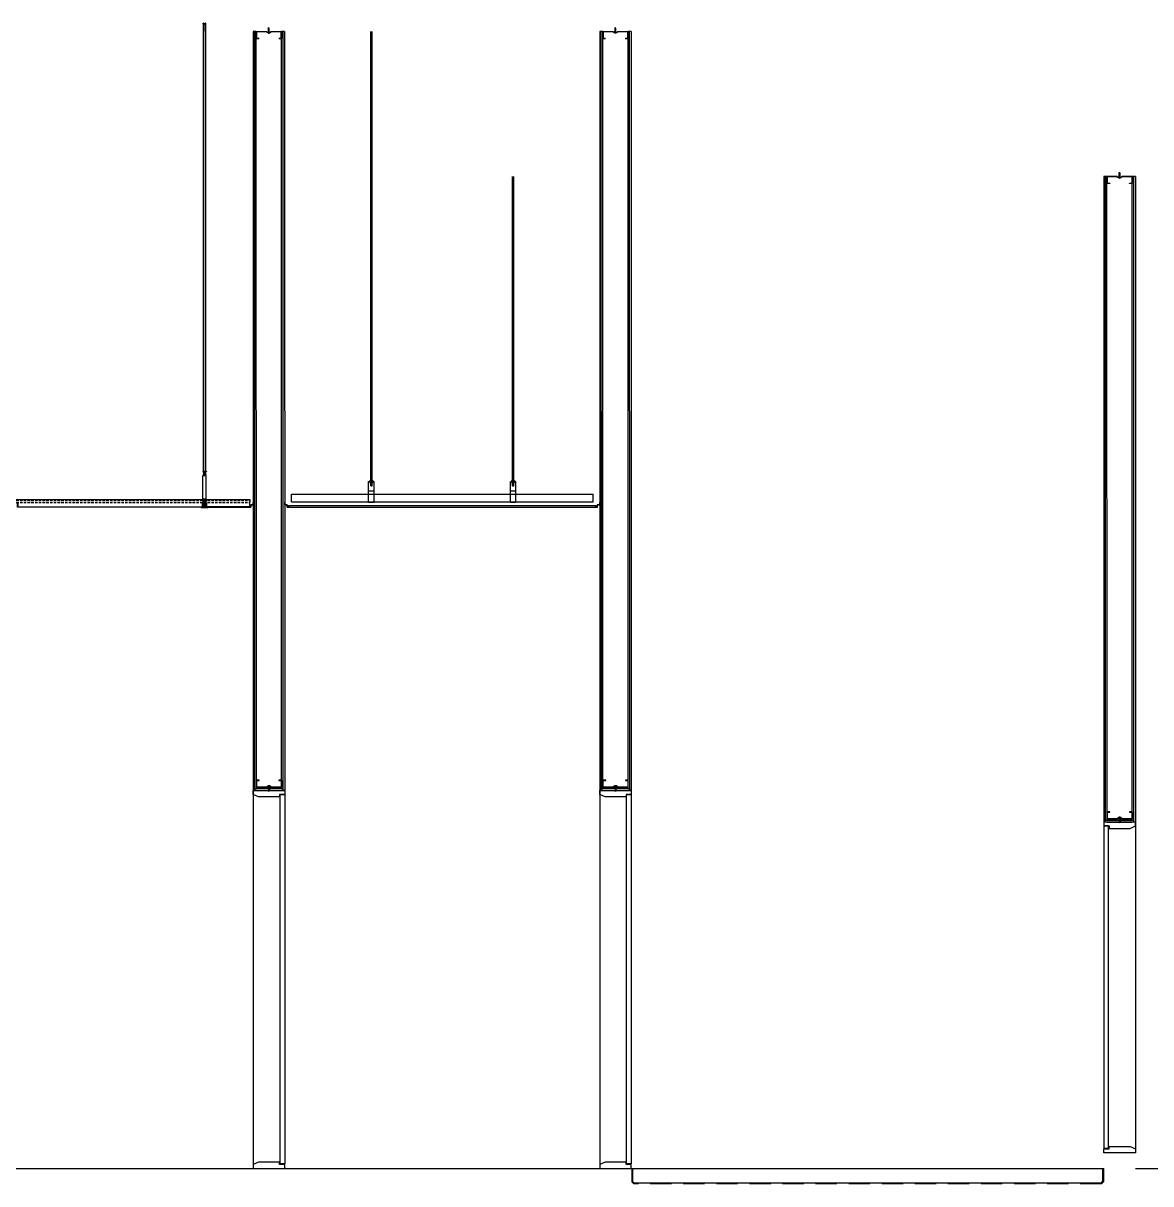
# Model space of a CAD drawing. Header units: millimetres. Extents: x 17311 to 801382, y -242618 to -104888.
# Drawn here: x 357001 to 364158, y -183826 to -176457 of the extents above; entities that cross this region are included whole.
import ezdxf

# ---------------------------------------------------------------- set-up
doc = ezdxf.new("R2010")
doc.units = ezdxf.units.MM
doc.header["$LTSCALE"] = 250
for name, pattern in [('A2', [8, 2, -2, 2, -2]), ('CENTER', [50.8, 31.75, -6.35, 6.35, -6.35]), ('CENTER2', [28.575, 19.05, -3.175, 3.175, -3.175]), ('HID', [2.8, 1.8, -1]), ('HIDDEN', [9.525, 6.35, -3.175])]:
    doc.linetypes.add(name, pattern=pattern)
for name, color, linetype in [('8입면선', 8, 'Continuous'), ('A-CEIL', 8, 'Continuous'), ('A-CEIL_EL', 8, 'Continuous'), ('A-DOOR', 4, 'Continuous'), ('A-ELE8', 8, 'Continuous'), ('A-FIN', 6, 'Continuous'), ('A-FIN-8', 8, 'Continuous'), ('A-WALL-D', 7, 'Continuous'), ('A-WP', 1, 'HID'), ('C-1', 252, 'Continuous'), ('C-HANGER', 8, 'Continuous'), ('C-HANGER-C', 8, 'Continuous'), ('C-sec', 252, 'Continuous'), ('C-STL4', 252, 'Continuous'), ('C-STL6', 8, 'Continuous'), ('C-T-BAR MAIN-', 252, 'Continuous'), ('C-삼성엔지니어링_CEILING', 252, 'Continuous'), ('C-압출', 252, 'Continuous'), ('GAGAM-DT', 7, 'Continuous'), ('ISL', 251, 'Continuous'), ('MO-S', 3, 'Continuous'), ('입면', 7, 'Continuous')]:
    doc.layers.add(name, color=color, linetype=linetype)
doc.layers.add('C-중심선', color=252, linetype='CENTER2', lineweight=20)

# ---------------------------------------------------------------- blocks, each defined once
blk = doc.blocks.new('usgh')
at = {"layer": 'C-STL4'}
blk.add_lwpolyline([(1763311, 329517), (1763311, 329599), (1763381, 329599), (1763381, 329517)], close=True, dxfattribs=at)
at = {"layer": 'C-압출', "color": 252, "linetype": 'Continuous', "lineweight": 40, "extrusion": (0, 0, -1)}
for p, q in [((1763325, 329599), (1763322, 329596)), ((1763322, 329596), (1763325, 329592)), ((1763325, 329592), (1763322, 329588)), ((1763322, 329588), (1763325, 329584)), ((1763325, 329584), (1763322, 329580)), ((1763322, 329580), (1763325, 329576)), ((1763325, 329576), (1763322, 329572)), ((1763322, 329572), (1763325, 329568)), ((1763325, 329568), (1763322, 329565)), ((1763322, 329565), (1763325, 329561)), ((1763325, 329561), (1763322, 329557)), ((1763322, 329557), (1763325, 329553)), ((1763325, 329553), (1763322, 329549)), ((1763322, 329549), (1763325, 329545)), ((1763325, 329545), (1763322, 329541)), ((1763322, 329541), (1763325, 329538)), ((1763325, 329538), (1763322, 329534)), ((1763364, 329596), (1763368, 329599)), ((1763368, 329592), (1763364, 329596)), ((1763364, 329588), (1763368, 329592)), ((1763368, 329584), (1763364, 329588)), ((1763364, 329580), (1763368, 329584)), ((1763368, 329576), (1763364, 329580)), ((1763364, 329572), (1763368, 329576)), ((1763368, 329568), (1763364, 329572)), ((1763364, 329565), (1763368, 329568)), ((1763368, 329561), (1763364, 329565)), ((1763364, 329557), (1763368, 329561)), ((1763368, 329553), (1763364, 329557)), ((1763364, 329549), (1763368, 329553)), ((1763368, 329545), (1763364, 329549)), ((1763364, 329541), (1763368, 329545)), ((1763368, 329538), (1763364, 329541)), ((1763364, 329534), (1763368, 329538)), ((1763325, 329522), (1763320, 329517)), ((1763322, 329534), (1763325, 329530)), ((1763325, 329530), (1763322, 329526)), ((1763322, 329526), (1763325, 329522)), ((1763363, 329517), (1763368, 329522)), ((1763368, 329530), (1763364, 329534)), ((1763364, 329526), (1763368, 329530)), ((1763368, 329522), (1763364, 329526))]:
    blk.add_line(p, q, dxfattribs=at)
at = {"layer": 'C-중심선'}
blk.add_line((1763346, 329623), (1763346, 329480), dxfattribs=at)
blk = doc.blocks.new('r6okghj')
at = {"layer": 'C-삼성엔지니어링_CEILING'}
for p, q in [((1770244, 316436), (1770234, 316431)), ((1770244, 316390), (1770234, 316396)), ((1770344, 316436), (1770244, 316436)), ((1770253, 316436), (1770264, 316431)), ((1770253, 316390), (1770264, 316396)), ((1770274, 316436), (1770264, 316431)), ((1770264, 316396), (1770264, 316431)), ((1770274, 316390), (1770264, 316396)), ((1770314, 316436), (1770324, 316431)), ((1770314, 316390), (1770324, 316396)), ((1770334, 316436), (1770324, 316431)), ((1770324, 316396), (1770324, 316431)), ((1770334, 316390), (1770324, 316396)), ((1770344, 316436), (1770354, 316431)), ((1770344, 316390), (1770354, 316396))]:
    blk.add_line(p, q, dxfattribs=at)
for points in [[(1770234, 316431), (1770234, 316396)], [(1770244, 316390), (1770344, 316390)], [(1770354, 316396), (1770354, 316431)]]:
    blk.add_lwpolyline(points, dxfattribs=at)
blk = doc.blocks.new('격자틀-1')
at = {"layer": 'C-HANGER'}
for p, q in [((-16.4, 230.4), (6.3, 230.4)), ((-16.4, 230.4), (-16.4, 228.9)), ((-16.4, 228.9), (6.3, 228.9)), ((6.3, 230.4), (6.3, 228.9))]:
    blk.add_line(p, q, dxfattribs=at)
at = {"layer": 'C-HANGER-C'}
for p, q in [((-16.1, 52.1), (-16.1, 202)), ((6, 202), (-16.1, 202)), ((6, 52.1), (6, 202)), ((6, 52.1), (-16.1, 52.1))]:
    blk.add_line(p, q, dxfattribs=at)
at = {"layer": 'C-STL6', "linetype": 'CENTER2', "ltscale": 20}
blk.add_line((-5, 52.7), (-5, -5), dxfattribs=at)
at = {"layer": 'C-T-BAR MAIN-'}
blk.add_lwpolyline([(-14.3, 41.1), (-14.3, 52.1), (4.2, 52.1), (4.2, 41.1), (2.2, 41.1), (2.2, 50.1), (-12.3, 50.1), (-12.3, 41.1), (-14.3, 41.1)], dxfattribs=at)
at = {"layer": 'C-삼성엔지니어링_CEILING'}
for p, q in [((-10.7, 220.3), (-2.2, 222)), ((-10.7, 220.3), (-9.9, 221.6)), ((-10.3, 222), (-9.9, 221.6)), ((-9.9, 221.6), (-7.6, 222)), ((-9.9, 221.6), (-7.6, 222)), ((-9.9, 219.4), (-0.2, 221.3)), ((-9.9, 219.4), (-0.2, 221.3)), ((-0.2, 221.3), (0.4, 222)), ((-0.2, 221.3), (1, 220.5)), ((-14, 202), (-14, 203.8)), ((-12.4, 210.8), (-13.9, 209.9)), ((-12.4, 203.8), (-13.9, 204.7)), ((2.3, 210.8), (-12.4, 210.8)), ((2.3, 203.8), (-12.4, 203.8)), ((-11.1, 210.8), (-9.5, 209.9)), ((-11.1, 203.8), (-9.5, 204.7)), ((-10.7, 218.1), (1, 220.5)), ((-10.7, 220.3), (-9.9, 219.4)), ((-10.7, 218.1), (-9.9, 219.4)), ((-10.7, 215.9), (1, 218.3)), ((-10.7, 218.1), (-9.9, 217.2)), ((-10.7, 215.9), (-9.9, 217.2)), ((-10.7, 213.7), (1, 216.1)), ((-10.7, 215.9), (-9.9, 215)), ((-10.7, 213.7), (-9.9, 215)), ((-10.7, 213.7), (-9.9, 212.8)), ((-10.4, 213.4), (-10.4, 210.8)), ((-9.9, 217.2), (-0.2, 219.1)), ((-9.9, 217.2), (-0.2, 219.1)), ((-9.9, 215), (-0.2, 216.9)), ((-9.9, 215), (-0.2, 216.9)), ((-9.9, 212.8), (-0.2, 214.7)), ((-9.9, 212.8), (-0.2, 214.7)), ((-8, 210.8), (-9.5, 209.9)), ((-9.5, 204.7), (-9.5, 209.9)), ((-8, 203.8), (-9.5, 204.7)), ((-2.1, 210.8), (-0.6, 209.9)), ((-2.1, 203.8), (-0.6, 204.7)), ((1, 210.8), (-0.6, 209.9)), ((-0.6, 204.7), (-0.6, 209.9)), ((1, 203.8), (-0.6, 204.7)), ((-0.2, 219.1), (1, 220.5)), ((-0.2, 219.1), (1, 218.3)), ((-0.2, 216.9), (1, 218.3)), ((-0.2, 216.9), (1, 216.1)), ((-0.2, 214.7), (1, 216.1)), ((0.3, 215.3), (0.3, 210.8)), ((0.3, 215.3), (0.3, 210.8)), ((2.3, 210.8), (3.8, 209.9)), ((2.3, 203.8), (3.8, 204.7)), ((3.9, 202), (3.9, 203.8))]:
    blk.add_line(p, q, dxfattribs=at)
for points in [[(3.9, 203.8), (-14, 203.8)], [(-13.9, 209.9), (-13.9, 204.7)], [(-12.4, 203.8), (2.3, 203.8)], [(3.8, 204.7), (3.8, 209.9)]]:
    blk.add_lwpolyline(points, dxfattribs=at)
at = {"layer": 'C-압출', "linetype": 'Continuous', "lineweight": 40, "extrusion": (0, 0, -1)}
for p, q in [((-25.1, 0.3), (-25.1, 2.2)), ((-24.8, 2.5), (-12.6, 2.5)), ((-10.1, 0), (-24.8, 0)), ((-12.3, 2.8), (-12.3, 28.3)), ((-10.1, 50), (-8.3, 50)), ((-9.8, 19.7), (-9.8, 18.9)), ((-9.8, 18.9), (-9.2, 18.3)), ((-9.2, 18.3), (-9.8, 17.6)), ((-9.8, 17.6), (-9.2, 17)), ((-9.2, 17), (-9.8, 16.4)), ((-9.8, 16.4), (-9.2, 15.8)), ((-9.2, 15.8), (-9.8, 15.1)), ((-9.8, 15.1), (-9.2, 14.5)), ((-9.2, 14.5), (-9.8, 13.9)), ((-9.8, 13.9), (-9.2, 13.2)), ((-9.2, 13.2), (-9.8, 12.6)), ((-9.8, 12.6), (-9.2, 12)), ((-9.2, 12), (-9.8, 11.4)), ((-9.8, 11.4), (-9.2, 10.8)), ((-9.2, 10.8), (-9.8, 10.1)), ((-9.8, 10.1), (-9.2, 9.5)), ((-9.2, 9.5), (-9.8, 8.9)), ((-9.8, 8.9), (-9.2, 8.2)), ((-9.2, 8.2), (-9.8, 7.6)), ((-9.8, 7.6), (-9.2, 7)), ((-9.2, 7), (-9.8, 6.4)), ((-9.8, 6.4), (-9.2, 5.8)), ((-9.2, 5.8), (-9.8, 5.1)), ((-9.8, 5.1), (-9.2, 4.5)), ((-9.2, 4.5), (-9.8, 3.9)), ((-9.8, 3.9), (-9.2, 3.2)), ((-9.2, 3.2), (-9.8, 2.6)), ((-9.8, 2.6), (-9.2, 2)), ((-9.2, 2), (-9.8, 1.4)), ((-9.8, 1.4), (-9.8, 0.6)), ((-9.8, 0.6), (-9.8, 0.3)), ((-0.6, 20), (-9.5, 20)), ((-8.1, 49.7), (-8.1, 49.5)), ((-2, 49), (-2, 49.7)), ((-1.7, 50), (0.1, 50)), ((-0.9, 17.6), (-0.3, 18.3)), ((-0.3, 17), (-0.9, 17.6)), ((-0.9, 16.4), (-0.3, 17)), ((-0.3, 15.8), (-0.9, 16.4)), ((-0.9, 15.1), (-0.3, 15.8)), ((-0.3, 14.5), (-0.9, 15.1)), ((-0.9, 13.9), (-0.3, 14.5)), ((-0.3, 13.2), (-0.9, 13.9)), ((-0.9, 12.6), (-0.3, 13.2)), ((-0.3, 12), (-0.9, 12.6)), ((-0.9, 11.4), (-0.3, 12)), ((-0.3, 10.8), (-0.9, 11.4)), ((-0.9, 10.1), (-0.3, 10.8)), ((-0.3, 9.5), (-0.9, 10.1)), ((-0.9, 8.9), (-0.3, 9.5)), ((-0.3, 8.2), (-0.9, 8.9)), ((-0.9, 7.6), (-0.3, 8.2)), ((-0.3, 7), (-0.9, 7.6)), ((-0.9, 6.4), (-0.3, 7)), ((-0.3, 5.8), (-0.9, 6.4)), ((-0.9, 5.1), (-0.3, 5.8)), ((-0.3, 4.5), (-0.9, 5.1)), ((-0.9, 3.9), (-0.3, 4.5)), ((-0.3, 3.2), (-0.9, 3.9)), ((-0.9, 2.6), (-0.3, 3.2)), ((-0.3, 2), (-0.9, 2.6)), ((-0.9, 1.4), (-0.3, 2)), ((-0.3, 0.8), (-0.9, 1.4)), ((-0.3, 18.3), (-0.3, 19.7)), ((-0.3, 0.3), (-0.3, 0.8)), ((14.7, 0), (0, 0)), ((2.2, 28.3), (2.2, 2.8)), ((2.5, 2.5), (14.7, 2.5)), ((14.9, 2.2), (14.9, 0.3))]:
    blk.add_line(p, q, dxfattribs=at)
at = {"layer": 'C-압출', "linetype": 'Continuous', "lineweight": 40}
for p, q in [((-12.3, 28.3), (-12.3, 49.7)), ((-12, 50), (-8.3, 50)), ((-9.3, 31.3), (-9.3, 44.7)), ((-9, 45), (-8.3, 45)), ((-9, 31), (-1.1, 31)), ((-8.1, 49.7), (-8.1, 45.3)), ((-2, 49.7), (-2, 45.3)), ((-1.7, 50), (1.9, 50)), ((-1.7, 45), (-1.1, 45)), ((-0.8, 31.3), (-0.8, 44.7)), ((2.2, 28.3), (2.2, 49.7))]:
    blk.add_line(p, q, dxfattribs=at)
at = {"layer": 'C-압출', "linetype": 'Continuous', "lineweight": 40, "extrusion": (0, 0, -1)}
for centre, start, end in [((24.8, 0.3), 270, 0), ((12.6, 2.8), 180, 270), ((10.1, 0.3), 180, 270), ((9.5, 19.7), 0, 90), ((8.3, 49.7), 90, 180), ((1.7, 49.7), 0, 90), ((0.6, 19.7), 90, 180), ((0, 0.3), 270, 0), ((-2.5, 2.8), 270, 0), ((-14.7, 2.2), 90, 180), ((-14.7, 0.3), 180, 270)]:
    blk.add_arc(centre, 0.3, start, end, dxfattribs=at)
at = {"layer": 'C-압출', "linetype": 'Continuous', "lineweight": 40}
for centre, start, end in [((-12, 49.7), 90, 180), ((-9, 44.7), 90, 180), ((-9, 31.3), 180, 270), ((-8.3, 49.7), 0, 90), ((-8.3, 45.3), 270, 0), ((-1.7, 45.3), 180, 270), ((-1.1, 44.7), 0, 90), ((-1.1, 31.3), 270, 0), ((1.9, 49.7), 0, 90)]:
    blk.add_arc(centre, 0.3, start, end, dxfattribs=at)
at = {"layer": 'C-압출'}
blk.add_arc((-1.7, 49.7), 0.3, 90, 180, dxfattribs=at)
at = {"layer": 'C-중심선', "linetype": 'CENTER', "lineweight": 5}
blk.add_line((-14.5, 25.5), (4.4, 25.5), dxfattribs=at)
at = {"layer": 'C-HANGER-C'}
for name, p, xscale, yscale, zscale in [('r6okghj', (-263370.1, -46847), 0.1487691112046762, 0.1487691112046762, 0.1487691112046762), ('usgh', (-176673.6, -32977.4), 0.1001893939418906, 0.1001893939418906, 0.1001893939418906)]:
    blk.add_blockref(name, p, dxfattribs=dict(at, xscale=xscale, yscale=yscale, zscale=zscale))
blk = doc.blocks.new('*U89')
at = {"layer": '8입면선', "color": 8}
for p, q in [((10, 0), (9.5, 4820)), ((190, 0), (189.5, 4820)), ((190, 10), (10, 10))]:
    blk.add_line(p, q, dxfattribs=at)
at = {"layer": 'A-WALL-D'}
for p, q in [((-0.5, 4820), (0, 0)), ((19.5, 4820), (-0.5, 4820)), ((20, 10), (19.5, 4820)), ((180, 10), (179.5, 4820)), ((199.5, 4820), (179.5, 4820)), ((199.5, 4820), (200, 0)), ((20, 0), (0, 0)), ((180, 20), (20, 20)), ((20, 0), (180, 0)), ((200, 0), (180, 0))]:
    blk.add_line(p, q, dxfattribs=at)
at = {"layer": 'GAGAM-DT', "color": 8}
for p, q in [((104.6, 4814.2), (94.6, 4814.2)), ((94.6, 4814.2), (94.6, 4810.7)), ((103.1, 4809.2), (96.1, 4809.2)), ((97.1, 4814.2), (97.1, 4845.6)), ((102.1, 4840.1), (97.1, 4845.6)), ((97.1, 4814.2), (97.1, 4809.2)), ((102.1, 4814.2), (102.1, 4840.1)), ((102.1, 4814.2), (102.1, 4809.2)), ((104.6, 4814.2), (104.6, 4810.7)), ((95.1, 25.8), (95.1, 29.3)), ((105.1, 25.8), (95.1, 25.8)), ((103.6, 30.8), (96.7, 30.8)), ((97.6, 25.8), (97.6, 30.8)), ((97.6, 25.8), (97.6, -5.6)), ((102.6, 25.8), (102.6, 30.8)), ((102.6, 25.8), (102.6, -0.1)), ((105.1, 25.8), (105.1, 29.3)), ((102.6, -0.1), (97.6, -5.6))]:
    blk.add_line(p, q, dxfattribs=at)
for centre, start, end in [((96.1, 4810.7), 180, 270), ((103.1, 4810.7), 270, 0), ((96.7, 29.3), 90, 180), ((103.6, 29.3), 0, 90)]:
    blk.add_arc(centre, 1.51, start, end, dxfattribs=at)
at = {"layer": '입면', "color": 6}
for p, q in [((19.5, 4775), (19.5, 4820)), ((19.5, 4820), (84.8, 4820)), ((84.2, 4818.8), (20.7, 4818.8)), ((20.7, 4818.8), (20.7, 4776.2)), ((89.2, 4813), (84.2, 4818.8)), ((84.8, 4820), (89.8, 4814.2)), ((109.7, 4813), (89.2, 4813)), ((89.8, 4814.2), (109.1, 4814.2)), ((109.1, 4814.2), (114.1, 4820)), ((114.7, 4818.8), (109.7, 4813)), ((114.1, 4820), (179.5, 4820)), ((178.3, 4818.8), (114.7, 4818.8)), ((178.3, 4776.2), (178.3, 4818.8)), ((179.5, 4820), (179.5, 4775)), ((37.3, 4775), (19.5, 4775)), ((20.7, 4776.2), (37.3, 4776.2)), ((37.3, 4776.2), (37.3, 4775)), ((161.6, 4775), (161.6, 4776.2)), ((161.6, 4776.2), (178.3, 4776.2)), ((179.5, 4775), (161.6, 4775)), ((37.8, 65), (20, 65)), ((20, 65), (20, 20)), ((20, 20), (85.3, 20)), ((21.2, 21.2), (21.2, 63.8)), ((21.2, 63.8), (37.8, 63.8)), ((84.8, 21.2), (21.2, 21.2)), ((37.8, 63.8), (37.8, 65)), ((89.8, 27), (84.8, 21.2)), ((85.3, 20), (90.3, 25.8)), ((110.2, 27), (89.8, 27)), ((90.3, 25.8), (109.7, 25.8)), ((109.7, 25.8), (114.7, 20)), ((115.2, 21.2), (110.2, 27)), ((114.7, 20), (180, 20)), ((178.8, 21.2), (115.2, 21.2)), ((180, 65), (162.2, 65)), ((162.2, 65), (162.2, 63.8)), ((162.2, 63.8), (178.8, 63.8)), ((178.8, 63.8), (178.8, 21.2)), ((180, 20), (180, 65))]:
    blk.add_line(p, q, dxfattribs=at)
blk = doc.blocks.new('*U90')
at = {"layer": '8입면선', "color": 8}
for p, q in [((10, 0), (9.6, 4100)), ((190, 0), (189.6, 4100)), ((190, 10), (10, 10))]:
    blk.add_line(p, q, dxfattribs=at)
at = {"layer": 'A-WALL-D'}
for p, q in [((-0.4, 4100), (0, 0)), ((19.6, 4100), (-0.4, 4100)), ((20, 10), (19.6, 4100)), ((180, 10), (179.6, 4100)), ((199.6, 4100), (179.6, 4100)), ((199.6, 4100), (200, 0)), ((20, 0), (0, 0)), ((180, 20), (20, 20)), ((20, 0), (180, 0)), ((200, 0), (180, 0))]:
    blk.add_line(p, q, dxfattribs=at)
at = {"layer": 'GAGAM-DT', "color": 8}
for p, q in [((104.7, 4094.2), (94.7, 4094.2)), ((94.7, 4094.2), (94.7, 4090.7)), ((103.2, 4089.2), (96.2, 4089.2)), ((97.2, 4094.2), (97.2, 4125.6)), ((102.2, 4120.1), (97.2, 4125.6)), ((97.2, 4094.2), (97.2, 4089.2)), ((102.2, 4094.2), (102.2, 4120.1)), ((102.2, 4094.2), (102.2, 4089.2)), ((104.7, 4094.2), (104.7, 4090.7)), ((95.1, 25.8), (95.1, 29.3)), ((105.1, 25.8), (95.1, 25.8)), ((103.6, 30.8), (96.7, 30.8)), ((97.6, 25.8), (97.6, 30.8)), ((97.6, 25.8), (97.6, -5.6)), ((102.6, 25.8), (102.6, 30.8)), ((102.6, 25.8), (102.6, -0.1)), ((105.1, 25.8), (105.1, 29.3)), ((102.6, -0.1), (97.6, -5.6))]:
    blk.add_line(p, q, dxfattribs=at)
for centre, start, end in [((96.2, 4090.7), 180, 270), ((103.2, 4090.7), 270, 0), ((96.7, 29.3), 90, 180), ((103.6, 29.3), 0, 90)]:
    blk.add_arc(centre, 1.51, start, end, dxfattribs=at)
at = {"layer": '입면', "color": 6}
for p, q in [((19.6, 4055), (19.6, 4100)), ((19.6, 4100), (84.9, 4100)), ((37.4, 4055), (19.6, 4055)), ((84.3, 4098.8), (20.8, 4098.8)), ((20.8, 4098.8), (20.8, 4056.2)), ((20.8, 4056.2), (37.4, 4056.2)), ((37.4, 4056.2), (37.4, 4055)), ((89.3, 4093), (84.3, 4098.8)), ((84.9, 4100), (89.9, 4094.2)), ((109.8, 4093), (89.3, 4093)), ((89.9, 4094.2), (109.2, 4094.2)), ((109.2, 4094.2), (114.2, 4100)), ((114.8, 4098.8), (109.8, 4093)), ((114.2, 4100), (179.6, 4100)), ((178.4, 4098.8), (114.8, 4098.8)), ((161.7, 4055), (161.7, 4056.2)), ((161.7, 4056.2), (178.4, 4056.2)), ((179.6, 4055), (161.7, 4055)), ((178.4, 4056.2), (178.4, 4098.8)), ((179.6, 4100), (179.6, 4055)), ((37.8, 65), (20, 65)), ((20, 65), (20, 20)), ((20, 20), (85.3, 20)), ((21.2, 21.2), (21.2, 63.8)), ((21.2, 63.8), (37.8, 63.8)), ((84.8, 21.2), (21.2, 21.2)), ((37.8, 63.8), (37.8, 65)), ((89.8, 27), (84.8, 21.2)), ((85.3, 20), (90.3, 25.8)), ((110.2, 27), (89.8, 27)), ((90.3, 25.8), (109.7, 25.8)), ((109.7, 25.8), (114.7, 20)), ((115.2, 21.2), (110.2, 27)), ((114.7, 20), (180, 20)), ((178.8, 21.2), (115.2, 21.2)), ((180, 65), (162.2, 65)), ((162.2, 65), (162.2, 63.8)), ((162.2, 63.8), (178.8, 63.8)), ((178.8, 63.8), (178.8, 21.2)), ((180, 20), (180, 65))]:
    blk.add_line(p, q, dxfattribs=at)

msp = doc.modelspace()

# ---------------------------------------------------------------- linework, layer by layer
at = {"layer": 'A-CEIL'}
for p, q in [((358683.8, -179519.5, 0), (360637.6, -179519.5, 0)), ((358683.8, -179529.5, 0), (360637.6, -179529.5, 0))]:
    msp.add_line(p, q, dxfattribs=at)
at = {"layer": 'A-CEIL_EL'}
for p, q in [((359206.2, -179393.7, 0), (359206.2, -176509.5, 0)), ((359215.2, -179393.7, 0), (359215.2, -176509.5, 0)), ((360106.2, -179393.7, 0), (360106.2, -177429.5, 0)), ((360115.2, -179393.7, 0), (360115.2, -177429.5, 0)), ((359193.2, -179497.7), (359193.2, -179366.5)), ((359193.2, -179366.5), (359228.2, -179366.5)), ((359193.2, -179367.7), (359228.2, -179367.7)), ((359197.2, -179365), (359224.1, -179365)), ((359197.2, -179365), (359197.2, -179366.5)), ((359197.2, -179367.7), (359197.2, -179369.2)), ((359197.2, -179369.2), (359224.1, -179369.2)), ((359201.1, -179360), (359220.2, -179360)), ((359201.1, -179360), (359201.1, -179365)), ((359201.1, -179369.2), (359201.1, -179374.2)), ((359201.1, -179374.2), (359220.2, -179374.2)), ((359206.2, -179393.7), (359206.2, -179374.2)), ((359215.2, -179393.7), (359215.2, -179374.2)), ((359220.2, -179360), (359220.2, -179365)), ((359220.2, -179369.2), (359220.2, -179374.2)), ((359224.1, -179365), (359224.1, -179366.5)), ((359224.1, -179367.7), (359224.1, -179369.2)), ((359228.2, -179497.7), (359228.2, -179366.5)), ((360093.2, -179497.7), (360093.2, -179366.5)), ((360093.2, -179366.5), (360128.2, -179366.5)), ((360093.2, -179367.7), (360128.2, -179367.7)), ((360097.2, -179365), (360124.1, -179365)), ((360097.2, -179365), (360097.2, -179366.5)), ((360097.2, -179367.7), (360097.2, -179369.2)), ((360097.2, -179369.2), (360124.1, -179369.2)), ((360101.1, -179360), (360120.2, -179360)), ((360101.1, -179360), (360101.1, -179365)), ((360101.1, -179369.2), (360101.1, -179374.2)), ((360101.1, -179374.2), (360120.2, -179374.2)), ((360106.2, -179393.7), (360106.2, -179374.2)), ((360115.2, -179393.7), (360115.2, -179374.2)), ((360120.2, -179360), (360120.2, -179365)), ((360120.2, -179369.2), (360120.2, -179374.2)), ((360124.1, -179365), (360124.1, -179366.5)), ((360124.1, -179367.7), (360124.1, -179369.2)), ((360128.2, -179497.7), (360128.2, -179366.5)), ((358703.7, -179446.5), (360617.7, -179446.5)), ((358703.7, -179496.5), (358703.7, -179446.5)), ((359193.2, -179426), (359228.2, -179426)), ((359193.2, -179446.5), (359228.2, -179446.5)), ((360093.2, -179426), (360128.2, -179426)), ((360093.2, -179446.5), (360128.2, -179446.5)), ((360617.7, -179496.5), (360617.7, -179446.5)), ((358703.7, -179496.5), (360617.7, -179496.5)), ((359193.2, -179496.5), (359228.2, -179496.5)), ((359193.2, -179497.7), (359228.2, -179497.7)), ((360093.2, -179496.5), (360128.2, -179496.5)), ((360093.2, -179497.7), (360128.2, -179497.7))]:
    msp.add_line(p, q, dxfattribs=at)
for centre in [(359210.7, -179382.1), (360110.7, -179382.1)]:
    msp.add_arc(centre, 12.4, 248.71498, 291.28502, dxfattribs=at)
at = {"layer": 'A-DOOR', "linetype": 'Continuous'}
for points in [[(358660.7, -181354.5), (358627.7, -181354.5), (358627.7, -181369.5), (358493.7, -181369.5), (358460.7, -181354.5), (358460.7, -181329.5), (358660.7, -181329.5)], [(358660.7, -183699.5), (358630.7, -183699.5), (358630.7, -181354.5), (358660.7, -181354.5)], [(360860.7, -181354.5), (360827.7, -181354.5), (360827.7, -181369.5), (360693.7, -181369.5), (360660.7, -181354.5), (360660.7, -181329.5), (360860.7, -181329.5)], [(360860.7, -183699.5), (360830.7, -183699.5), (360830.7, -181354.5), (360860.7, -181354.5)], [(363860.7, -181554.5), (363893.7, -181554.5), (363893.7, -181569.5), (364027.7, -181569.5), (364060.7, -181554.5), (364060.7, -181529.5), (363860.7, -181529.5)], [(363860.7, -183599.5), (363890.7, -183599.5), (363890.7, -181554.5), (363860.7, -181554.5)], [(363860.7, -183604.5), (363893.7, -183604.5), (363893.7, -183589.5), (364027.7, -183589.5), (364060.7, -183604.5), (364060.7, -183629.5), (363860.7, -183629.5)], [(358660.7, -183704.5), (358627.7, -183704.5), (358627.7, -183689.5), (358493.7, -183689.5), (358460.7, -183704.5), (358460.7, -183729.5), (358660.7, -183729.5)], [(360860.7, -183704.5), (360827.7, -183704.5), (360827.7, -183689.5), (360693.7, -183689.5), (360660.7, -183704.5), (360660.7, -183729.5), (360860.7, -183729.5)]]:
    msp.add_lwpolyline(points, close=True, dxfattribs=at)
at = {"layer": 'A-ELE8'}
for points in [[(358460.7, -181329.5), (358460.7, -183729.5)], [(360660.7, -181329.5), (360660.7, -183729.5)], [(364060.7, -181529.5), (364060.7, -183629.5)]]:
    msp.add_lwpolyline(points, dxfattribs=at)
at = {"layer": 'A-FIN'}
for p, q in [((297260.7, -183729.5), (358460.7, -183729.5)), ((358660.7, -183729.5), (360660.7, -183729.5)), ((360860.7, -183729.5), (363860.7, -183729.5)), ((364060.7, -183729.5), (370160.7, -183729.5))]:
    msp.add_line(p, q, dxfattribs=at)
at = {"layer": 'A-FIN-8'}
for p, q in [((360868.7, -183729.5), (360868.7, -183811.3)), ((363852.7, -183729.5), (363852.7, -183811.3)), ((363852.7, -183729.5), (363852.7, -183811.3)), ((360878.9, -183821.5), (360868.7, -183811.3)), ((363842.4, -183821.5), (360878.9, -183821.5)), ((363842.4, -183821.5), (363852.7, -183811.3))]:
    msp.add_line(p, q, dxfattribs=at)
at = {"layer": 'A-WP', "ltscale": 0.3}
for p, q in [((360863.7, -183729.5), (360863.7, -183814.3)), ((363857.7, -183729.5), (363857.7, -183814.3)), ((360875.8, -183826.5), (360863.7, -183814.3)), ((363845.5, -183826.5), (360875.8, -183826.5)), ((363845.5, -183826.5), (363857.7, -183814.3))]:
    msp.add_line(p, q, dxfattribs=at)
at = {"layer": 'C-1', "linetype": 'A2'}
for p, q in [((358143.1, -176462.3), (358142, -176459.5)), ((358143.1, -176462.3), (358142, -176459.5)), ((358146.9, -176466.7), (358142.6, -176456.9)), ((358146.9, -176466.7), (358142.6, -176456.9)), ((358148.2, -176457.2), (358142.6, -176458.4)), ((358148.2, -176457.2), (358142.6, -176458.4)), ((358143.1, -176462.3), (358144, -176462)), ((358143.1, -176462.3), (358144, -176462)), ((358143.8, -176464), (358144.7, -176463.7)), ((358143.8, -176464), (358144.7, -176463.7)), ((358144.9, -176466.7), (358143.8, -176464)), ((358144.9, -176466.7), (358143.8, -176464)), ((358144.7, -176463.7), (358144, -176462)), ((358144.7, -176463.7), (358144, -176462)), ((358144.9, -176509.5), (358144.9, -176466.7)), ((358144.9, -176509.5), (358144.9, -176466.7)), ((358146.9, -176509.5), (358146.9, -176466.7)), ((358146.9, -176509.5), (358146.9, -176466.7)), ((358151.8, -176465.9), (358149.2, -176457.7)), ((358151.8, -176465.9), (358149.2, -176457.7)), ((358151.8, -176465.9), (358154.4, -176457.7)), ((358151.8, -176465.9), (358154.4, -176457.7)), ((358160.9, -176458.4), (358155.3, -176457.2)), ((358160.9, -176458.4), (358155.3, -176457.2)), ((358156.6, -176466.7), (358160.9, -176456.9)), ((358156.6, -176466.7), (358160.9, -176456.9)), ((358156.6, -176466.7), (358156.6, -176509.5)), ((358156.6, -176466.7), (358156.6, -176509.5)), ((358158.6, -176466.7), (358159.7, -176464)), ((358158.6, -176466.7), (358159.7, -176464)), ((358158.6, -176466.7), (358158.6, -176509.5)), ((358158.6, -176466.7), (358158.6, -176509.5)), ((358158.8, -176463.7), (358159.5, -176462)), ((358158.8, -176463.7), (358159.5, -176462)), ((358159.7, -176464), (358158.8, -176463.7)), ((358159.7, -176464), (358158.8, -176463.7)), ((358160.4, -176462.3), (358159.5, -176462)), ((358160.4, -176462.3), (358159.5, -176462)), ((358160.4, -176462.3), (358161.5, -176459.5)), ((358160.4, -176462.3), (358161.5, -176459.5))]:
    msp.add_line(p, q, dxfattribs=at)
for centre, start, end in [((358142.8, -176459.2), 102.52881, 201.80141), ((358142.8, -176459.2), 102.52881, 201.80141), ((358148.4, -176458), 17.65012, 102.52881), ((358148.4, -176458), 17.65012, 102.52881), ((358155.1, -176458), 77.47119, 162.34988), ((358155.1, -176458), 77.47119, 162.34988), ((358160.8, -176459.2), 338.19859, 77.47119), ((358160.8, -176459.2), 338.19859, 77.47119)]:
    msp.add_arc(centre, 0.808, start, end, dxfattribs=at)
at = {"layer": 'C-HANGER'}
for p, q in [((358144.6, -179301.5), (358144.6, -176509.5)), ((358145.5, -179301.5), (358145.5, -176509.5)), ((358158, -179301.5), (358158, -176509.5)), ((358158.9, -179301.5), (358158.9, -176509.5))]:
    msp.add_line(p, q, dxfattribs=at)
at = {"layer": 'C-sec'}
for points in [[(356965.7, -179528.7), (358137.8, -179528.7, 0.361786), (358138.1, -179528.4), (358138.1, -179506.7), (358138.8, -179506.7), (358138.8, -179529.2, -0.414214), (358138.5, -179529.5), (356965.1, -179529.5, -0.414214), (356964.8, -179529.2), (356964.8, -179506.7), (356965.5, -179506.7), (356965.5, -179528.4, 0.414214), (356965.8, -179528.7)], [(358437.8, -179528.7), (358165.7, -179528.7, -0.361786), (358165.5, -179528.4), (358165.5, -179506.7), (358164.8, -179506.7), (358164.8, -179529.2, 0.414214), (358165.1, -179529.5), (358438.5, -179529.5, 0.414214), (358438.8, -179529.2), (358438.8, -179506.7), (358438.1, -179506.7), (358438.1, -179528.4, -0.414214), (358437.8, -179528.7)]]:
    msp.add_lwpolyline(points, format="xyb", dxfattribs=at)
at = {"layer": 'C-STL6'}
for p, q in [((297282.6, -179482), (358438.8, -179482)), ((358438.8, -179482), (358438.8, -179500.9))]:
    msp.add_line(p, q, dxfattribs=at)
at = {"layer": 'C-STL6', "linetype": 'HIDDEN', "ltscale": 0.01}
for p, q in [((297282.6, -179486.9), (358438.8, -179486.9)), ((297282.6, -179500.9), (358438.8, -179500.9))]:
    msp.add_line(p, q, dxfattribs=at)
at = {"layer": 'ISL'}
for p, q in [((358683.8, -179529.5), (358683.8, -179519.5)), ((360637.6, -179529.5), (360637.6, -179519.5))]:
    msp.add_line(p, q, dxfattribs=at)
at = {"layer": 'MO-S'}
for p, q in [((358665.5, -179508.3), (358657.4, -179508.3)), ((360655.9, -179508.3), (360664, -179508.3))]:
    msp.add_line(p, q, dxfattribs=at)
for points in [[(358460.7, -179500.7), (358459.5, -179500.7), (358459.5, -179514.5), (358444.5, -179514.5), (358444.5, -179529.5), (358430.7, -179529.5), (358430.7, -179530.7), (358445.7, -179530.7), (358445.7, -179515.7), (358460.7, -179515.7)], [(358660.7, -179500.7), (358661.9, -179500.7), (358661.9, -179514.5), (358676.9, -179514.5), (358676.9, -179529.5), (358690.7, -179529.5), (358690.7, -179530.7), (358675.7, -179530.7), (358675.7, -179515.7), (358660.7, -179515.7)], [(360660.7, -179500.7), (360659.5, -179500.7), (360659.5, -179514.5), (360644.5, -179514.5), (360644.5, -179529.5), (360630.7, -179529.5), (360630.7, -179530.7), (360645.7, -179530.7), (360645.7, -179515.7), (360660.7, -179515.7)]]:
    msp.add_lwpolyline(points, close=True, dxfattribs=at)

# ---------------------------------------------------------------- block references
at = {"layer": 'A-WALL-D'}
for name, p in [('*U89', (358460.6, -181329.5)), ('*U89', (360660.6, -181329.5)), ('*U90', (363860.6, -181529.5))]:
    msp.add_blockref(name, p, dxfattribs=at)
at = {"layer": 'C-sec'}
msp.add_blockref('격자틀-1', (358156.8, -179532), dxfattribs=at)

doc.saveas('drawing.dxf')
